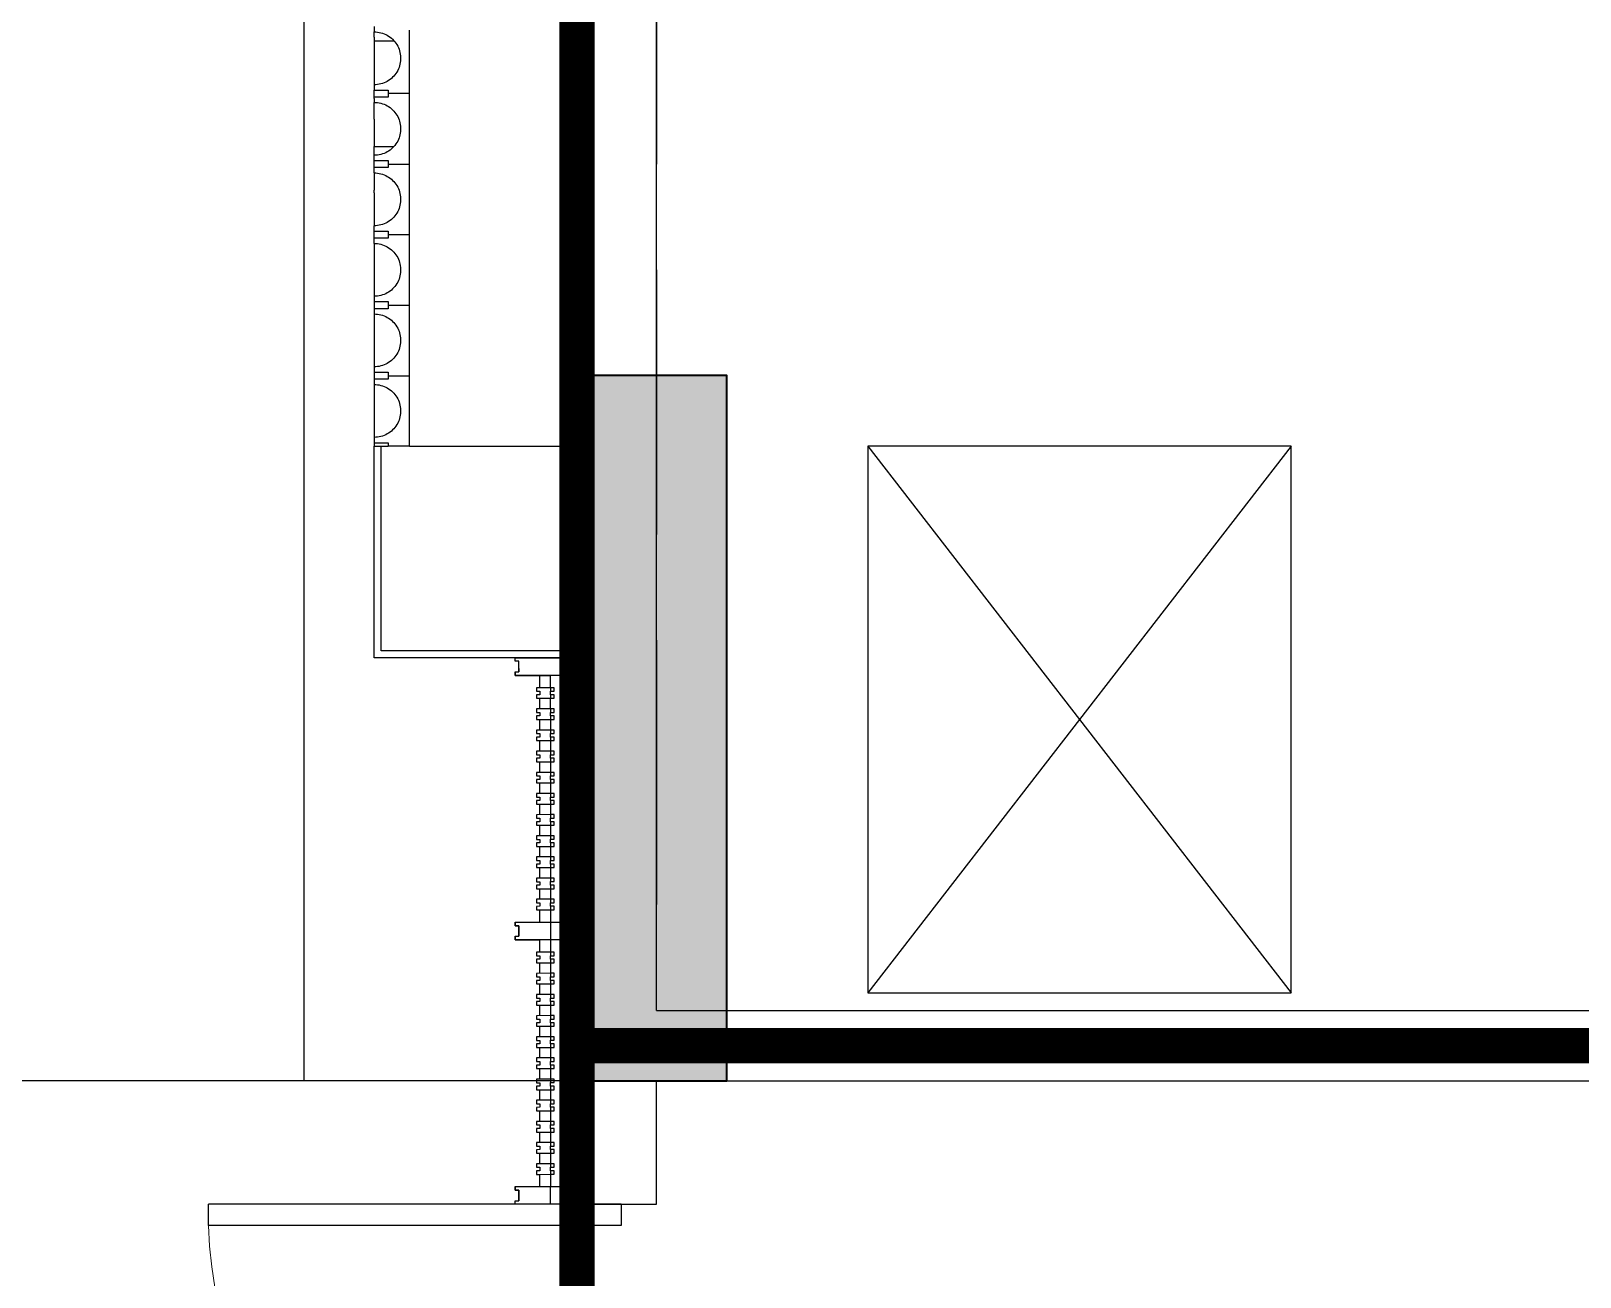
# Model space of a CAD drawing. Extents: x 512858 to 514372, y -232486 to -231710.
# Drawn here: x 513787.597 to 513791.989, y -232430.25 to -232426.716 of the extents above; entities that cross this region are included whole.
import ezdxf

# ---------------------------------------------------------------- set-up
doc = ezdxf.new("R2010")
doc.units = 0
doc.header["$LTSCALE"] = 1000
doc.linetypes.add('CACHE2', pattern=[0.1875, 0.125, -0.0625])
doc.linetypes.add('DASH', pattern=[0.35, 0.25, -0.1])
doc.layers.get('0').update_dxf_attribs({"color": 252})
for name, color, linetype in [('6#-造型-1F（实施版）石材-STONE-S', 253, 'Continuous'), ('6#-造型-1F（实施版）金属型材-METAL-S', 253, 'Continuous'), ('6#-造型-银白色铝板', 252, 'Continuous'), ('A-DOOR', 252, 'Continuous'), ('A-HOLE-H', 252, 'CACHE2'), ('A-STAIR', 252, 'Continuous'), ('A-STR-CONC-C', 253, 'Continuous'), ('A-WALL-S', 252, 'Continuous'), ('PUB_HATCH', 252, 'Continuous'), ('降板', 253, 'Continuous'), ('面积-计容-商业-1', 3, 'Continuous')]:
    doc.layers.add(name, color=color, linetype=linetype)
for name, color, linetype, lineweight in [('S-WALL', 252, 'Continuous', 35), ('S-WALL-HATC', 252, 'Continuous', 25), ('面积-计容-住宅-1', 1, 'Continuous', 0)]:
    doc.layers.add(name, color=color, linetype=linetype, lineweight=lineweight)

# ---------------------------------------------------------------- blocks, each defined once
blk = doc.blocks.new('2新72A$C0EC5048D')
at = {"layer": 'S-WALL-HATC'}
blk.add_hatch(color=256, dxfattribs=at).paths.add_polyline_path([(-33600, 11000.1), (-33200, 11000.1), (-33200, 13000.1), (-33600, 13000.1)])
at = {"layer": 'S-WALL', "elevation": 0}
blk.add_lwpolyline([(-33600, 11000.1), (-33200, 11000.1), (-33200, 13000.1), (-33600, 13000.1)], close=True, dxfattribs=at)
blk = doc.blocks.new('2新154_FZH')
blk.add_lwpolyline([(-0.5, -0.5), (0.5, -0.5), (0.5, 0.5), (-0.5, 0.5)], close=True)
at = {"layer": 'PUB_HATCH'}
blk.add_solid([(-0.5, -0.5), (0.5, -0.5), (-0.5, 0.5), (0.5, 0.5)], dxfattribs=at)
blk = doc.blocks.new('2新231F柱')
at = {"layer": 'A-STR-CONC-C', "xscale": 400.0000000016298, "yscale": 2000.001799489364, "zscale": 2000.001799489364}
blk.add_blockref('2新154_FZH', (-69162, -19897.8), dxfattribs=at)
blk = doc.blocks.new('2新159a-dhrtu')
at = {"layer": '6#-造型-1F（实施版）金属型材-METAL-S'}
blk.add_lwpolyline([(2202597.2, 332571.2), (2202797.2, 332571.2), (2202797.2, 332521.2), (2202597.2, 332521.2), (2202597.2, 332531.2), (2202607.2, 332531.2), (2202607.2, 332561.2), (2202597.2, 332561.2)], close=True, dxfattribs=at)
blk = doc.blocks.new('2新75A$C42150BCA')
at = {"layer": '6#-造型-1F（实施版）石材-STONE-S'}
for p, q in [((-700, 13990), (-700, 13975)), ((-700, 13975), (-695.2, 13974.9)), ((-700, 13960.2), (-700, 13975)), ((-695.2, 13974.9), (-690.4, 13974.4)), ((-690.4, 13974.4), (-685.7, 13973.6)), ((-685.7, 13973.6), (-681, 13972.6)), ((-681, 13972.6), (-676.4, 13971.2)), ((-676.4, 13971.2), (-671.9, 13969.5)), ((-671.9, 13969.5), (-667.5, 13967.6)), ((-667.5, 13967.6), (-663.2, 13965.4)), ((-600, 13950), (-600, 13980)), ((-700, 13960.2), (-700, 13950)), ((-700, 13950), (-644.1, 13950)), ((-700, 13950), (-700, 13853.9)), ((-663.2, 13965.4), (-659.1, 13962.9)), ((-659.1, 13962.9), (-655.1, 13960.1)), ((-655.1, 13960.1), (-651.4, 13957.1)), ((-651.4, 13957.1), (-647.8, 13953.9)), ((-647.8, 13953.9), (-644.1, 13950)), ((-644.1, 13950), (-641.4, 13946.8)), ((-641.4, 13946.8), (-638.5, 13942.9)), ((-638.5, 13942.9), (-635.9, 13938.9)), ((-635.9, 13938.9), (-633.5, 13934.7)), ((-633.5, 13934.7), (-631.4, 13930.4)), ((-631.4, 13930.4), (-629.6, 13925.9)), ((-629.6, 13925.9), (-628.1, 13921.3)), ((-600, 13800), (-600, 13950)), ((-628.1, 13921.3), (-626.9, 13916.7)), ((-626.9, 13883.3), (-628.1, 13878.7)), ((-626.9, 13916.7), (-626, 13912)), ((-626, 13888), (-626.9, 13883.3)), ((-626, 13912), (-625.3, 13907.2)), ((-625.3, 13892.8), (-626, 13888)), ((-625.3, 13907.2), (-625, 13902.4)), ((-625, 13897.6), (-625.3, 13892.8)), ((-625, 13902.4), (-625, 13897.6)), ((-700, 13853.9), (-700, 13825.3)), ((-659.1, 13837.2), (-663.2, 13834.7)), ((-655.1, 13839.9), (-659.1, 13837.2)), ((-651.4, 13842.9), (-655.1, 13839.9)), ((-647.8, 13846.1), (-651.4, 13842.9)), ((-644.5, 13849.6), (-647.8, 13846.1)), ((-641.4, 13853.2), (-644.5, 13849.6)), ((-638.5, 13857.1), (-641.4, 13853.2)), ((-635.9, 13861.1), (-638.5, 13857.1)), ((-633.5, 13865.3), (-635.9, 13861.1)), ((-631.4, 13869.7), (-633.5, 13865.3)), ((-629.6, 13874.1), (-631.4, 13869.7)), ((-628.1, 13878.7), (-629.6, 13874.1)), ((-700, 13825.3), (-700, 13825)), ((-695.2, 13825.2), (-700, 13825)), ((-700, 13825), (-700, 13810)), ((-700, 13790), (-700, 13810)), ((-700, 13810), (-660, 13810)), ((-690.4, 13825.6), (-695.2, 13825.2)), ((-685.7, 13826.4), (-690.4, 13825.6)), ((-681, 13827.5), (-685.7, 13826.4)), ((-676.4, 13828.8), (-681, 13827.5)), ((-671.9, 13830.5), (-676.4, 13828.8)), ((-667.5, 13832.4), (-671.9, 13830.5)), ((-663.2, 13834.7), (-667.5, 13832.4)), ((-660, 13810), (-660, 13800)), ((-600, 13800), (-660, 13800)), ((-660, 13800), (-660, 13790)), ((-600, 13650), (-600, 13800)), ((-660, 13790), (-700, 13790)), ((-700, 13786.4), (-700, 13790)), ((-700, 13786.4), (-700, 13775)), ((-700, 13775), (-695.2, 13774.8)), ((-700, 13727.2), (-700, 13775)), ((-695.2, 13774.8), (-690.4, 13774.4)), ((-690.4, 13774.4), (-685.7, 13773.6)), ((-685.7, 13773.6), (-681, 13772.5)), ((-681, 13772.5), (-676.4, 13771.2)), ((-676.4, 13771.2), (-671.9, 13769.5)), ((-671.9, 13769.5), (-667.5, 13767.6)), ((-667.5, 13767.6), (-663.2, 13765.3)), ((-663.2, 13765.3), (-659.1, 13762.9)), ((-659.1, 13762.9), (-655.1, 13760.1)), ((-655.1, 13760.1), (-651.4, 13757.1)), ((-651.4, 13757.1), (-647.8, 13753.9)), ((-647.8, 13753.9), (-644.5, 13750.4)), ((-644.5, 13750.4), (-641.4, 13746.8)), ((-700, 13727.2), (-700, 13698.5)), ((-641.4, 13746.8), (-638.5, 13742.9)), ((-638.5, 13742.9), (-635.9, 13738.9)), ((-635.9, 13738.9), (-633.5, 13734.7)), ((-633.5, 13734.7), (-631.4, 13730.4)), ((-631.4, 13730.4), (-629.6, 13725.9)), ((-629.6, 13725.9), (-628.1, 13721.3)), ((-628.1, 13721.3), (-626.9, 13716.7)), ((-626.9, 13716.7), (-626, 13712)), ((-626, 13712), (-625.3, 13707.2)), ((-625.3, 13707.2), (-625, 13702.4)), ((-700, 13698.5), (-700, 13650)), ((-635.9, 13661.1), (-638.5, 13657.1)), ((-633.5, 13665.3), (-635.9, 13661.1)), ((-631.4, 13669.6), (-633.5, 13665.3)), ((-629.6, 13674.1), (-631.4, 13669.6)), ((-628.1, 13678.7), (-629.6, 13674.1)), ((-626.9, 13683.3), (-628.1, 13678.7)), ((-626, 13688), (-626.9, 13683.3)), ((-625.3, 13692.8), (-626, 13688)), ((-625, 13697.6), (-625.3, 13692.8)), ((-625, 13702.4), (-625, 13697.6)), ((-700, 13650), (-644.1, 13650)), ((-700, 13625), (-700, 13650)), ((-695.2, 13625.2), (-700, 13625)), ((-700, 13610), (-700, 13625)), ((-690.4, 13625.6), (-695.2, 13625.2)), ((-685.7, 13626.4), (-690.4, 13625.6)), ((-681, 13627.5), (-685.7, 13626.4)), ((-676.4, 13628.8), (-681, 13627.5)), ((-671.9, 13630.5), (-676.4, 13628.8)), ((-667.5, 13632.4), (-671.9, 13630.5)), ((-663.2, 13634.7), (-667.5, 13632.4)), ((-659.1, 13637.1), (-663.2, 13634.7)), ((-655.1, 13639.9), (-659.1, 13637.1)), ((-651.4, 13642.9), (-655.1, 13639.9)), ((-647.8, 13646.1), (-651.4, 13642.9)), ((-644.5, 13649.6), (-647.8, 13646.1)), ((-644.1, 13650), (-644.5, 13649.6)), ((-641.4, 13653.2), (-644.1, 13650)), ((-638.5, 13657.1), (-641.4, 13653.2)), ((-600, 13620), (-600, 13650)), ((-600, 13600), (-600, 13620)), ((-700, 13610), (-660, 13610)), ((-700, 13590), (-700, 13610)), ((-700, 13575), (-700, 13590)), ((-660, 13590), (-700, 13590)), ((-700, 13575), (-700, 13525.7)), ((-700, 13575), (-695.2, 13574.8)), ((-695.2, 13574.8), (-690.4, 13574.4)), ((-690.4, 13574.4), (-685.7, 13573.6)), ((-685.7, 13573.6), (-681, 13572.5)), ((-681, 13572.5), (-676.4, 13571.2)), ((-660, 13610), (-660, 13600)), ((-660, 13600), (-600, 13600)), ((-660, 13600), (-660, 13590)), ((-600, 13400), (-600, 13600)), ((-676.4, 13571.2), (-671.9, 13569.5)), ((-671.9, 13569.5), (-667.5, 13567.6)), ((-667.5, 13567.6), (-663.2, 13565.3)), ((-663.2, 13565.3), (-659.1, 13562.9)), ((-659.1, 13562.9), (-655.1, 13560.1)), ((-655.1, 13560.1), (-651.4, 13557.1)), ((-651.4, 13557.1), (-647.8, 13553.9)), ((-647.8, 13553.9), (-644.5, 13550.4)), ((-644.5, 13550.4), (-641.4, 13546.8)), ((-641.4, 13546.8), (-638.5, 13542.9)), ((-638.5, 13542.9), (-635.9, 13538.9)), ((-635.9, 13538.9), (-633.5, 13534.7)), ((-633.5, 13534.7), (-631.4, 13530.4)), ((-631.4, 13530.4), (-629.6, 13525.9)), ((-700, 13518.8), (-700, 13525.7)), ((-700, 13518.8), (-700, 13425)), ((-629.6, 13525.9), (-628.1, 13521.3)), ((-628.1, 13521.3), (-626.9, 13516.7)), ((-626.9, 13516.7), (-626, 13512)), ((-626, 13488), (-626.9, 13483.3)), ((-626, 13512), (-625.3, 13507.2)), ((-625.3, 13492.8), (-626, 13488)), ((-625.3, 13507.2), (-625, 13502.4)), ((-625, 13497.6), (-625.3, 13492.8)), ((-625, 13502.4), (-625, 13497.6)), ((-655.1, 13439.9), (-659.1, 13437.1)), ((-651.4, 13442.9), (-655.1, 13439.9)), ((-647.8, 13446.1), (-651.4, 13442.9)), ((-644.5, 13449.6), (-647.8, 13446.1)), ((-641.4, 13453.2), (-644.5, 13449.6)), ((-638.5, 13457.1), (-641.4, 13453.2)), ((-635.9, 13461.1), (-638.5, 13457.1)), ((-633.5, 13465.3), (-635.9, 13461.1)), ((-631.4, 13469.6), (-633.5, 13465.3)), ((-629.6, 13474.1), (-631.4, 13469.6)), ((-628.1, 13478.7), (-629.6, 13474.1)), ((-626.9, 13483.3), (-628.1, 13478.7)), ((-695.2, 13425.2), (-700, 13425)), ((-700, 13410), (-700, 13425)), ((-700, 13410), (-660, 13410)), ((-700, 13390), (-700, 13410)), ((-690.4, 13425.6), (-695.2, 13425.2)), ((-685.7, 13426.4), (-690.4, 13425.6)), ((-681, 13427.5), (-685.7, 13426.4)), ((-676.4, 13428.8), (-681, 13427.5)), ((-671.9, 13430.5), (-676.4, 13428.8)), ((-667.5, 13432.4), (-671.9, 13430.5)), ((-663.2, 13434.7), (-667.5, 13432.4)), ((-659.1, 13437.1), (-663.2, 13434.7)), ((-660, 13410), (-660, 13400)), ((-660, 13400), (-600, 13400)), ((-660, 13400), (-660, 13390)), ((-600, 13200), (-600, 13400)), ((-700, 13375), (-700, 13390)), ((-660, 13390), (-700, 13390)), ((-700, 13375), (-695.2, 13374.8)), ((-700, 13375), (-700, 13365.3)), ((-700, 13365.3), (-700, 13354.3)), ((-700, 13354.3), (-700, 13324)), ((-695.2, 13374.8), (-690.4, 13374.4)), ((-690.4, 13374.4), (-685.7, 13373.6)), ((-685.7, 13373.6), (-681, 13372.5)), ((-681, 13372.5), (-676.4, 13371.2)), ((-676.4, 13371.2), (-671.9, 13369.5)), ((-671.9, 13369.5), (-667.5, 13367.6)), ((-667.5, 13367.6), (-663.2, 13365.3)), ((-663.2, 13365.3), (-659.1, 13362.9)), ((-659.1, 13362.9), (-655.1, 13360.1)), ((-655.1, 13360.1), (-651.4, 13357.1)), ((-651.4, 13357.1), (-647.8, 13353.9)), ((-647.8, 13353.9), (-644.5, 13350.4)), ((-700, 13324), (-700, 13301.9)), ((-644.5, 13350.4), (-641.4, 13346.8)), ((-641.4, 13346.8), (-638.5, 13342.9)), ((-638.5, 13342.9), (-635.9, 13338.9)), ((-635.9, 13338.9), (-633.5, 13334.7)), ((-633.5, 13334.7), (-631.4, 13330.4)), ((-631.4, 13330.4), (-629.6, 13325.9)), ((-629.6, 13325.9), (-628.1, 13321.3)), ((-628.1, 13321.3), (-626.9, 13316.7)), ((-626.9, 13316.7), (-626, 13312)), ((-626, 13312), (-625.3, 13307.2)), ((-700, 13301.9), (-700, 13281.5)), ((-700, 13281.5), (-700, 13225)), ((-633.5, 13265.3), (-635.9, 13261.1)), ((-631.4, 13269.6), (-633.5, 13265.3)), ((-629.6, 13274.1), (-631.4, 13269.6)), ((-628.1, 13278.7), (-629.6, 13274.1)), ((-626.9, 13283.3), (-628.1, 13278.7)), ((-626, 13288), (-626.9, 13283.3)), ((-625.3, 13292.8), (-626, 13288)), ((-625.3, 13307.2), (-625, 13302.4)), ((-625, 13297.6), (-625.3, 13292.8)), ((-625, 13302.4), (-625, 13297.6)), ((-695.2, 13225.2), (-700, 13225)), ((-700, 13225), (-700, 13210)), ((-690.4, 13225.6), (-695.2, 13225.2)), ((-685.7, 13226.4), (-690.4, 13225.6)), ((-681, 13227.5), (-685.7, 13226.4)), ((-676.4, 13228.8), (-681, 13227.5)), ((-671.9, 13230.5), (-676.4, 13228.8)), ((-667.5, 13232.4), (-671.9, 13230.5)), ((-663.2, 13234.7), (-667.5, 13232.4)), ((-659.1, 13237.1), (-663.2, 13234.7)), ((-655.1, 13239.9), (-659.1, 13237.1)), ((-651.4, 13242.9), (-655.1, 13239.9)), ((-647.8, 13246.1), (-651.4, 13242.9)), ((-644.5, 13249.6), (-647.8, 13246.1)), ((-641.4, 13253.2), (-644.5, 13249.6)), ((-638.5, 13257.1), (-641.4, 13253.2)), ((-635.9, 13261.1), (-638.5, 13257.1)), ((-700, 13210), (-660, 13210)), ((-700, 13210), (-700, 13190)), ((-660, 13190), (-700, 13190)), ((-700, 13190), (-700, 13175)), ((-660, 13210), (-660, 13200)), ((-660, 13200), (-600, 13200)), ((-660, 13200), (-660, 13190)), ((-600, 13000), (-600, 13200)), ((-700, 13175), (-695.2, 13174.8)), ((-700, 13175), (-700, 13025)), ((-695.2, 13174.8), (-690.4, 13174.4)), ((-690.4, 13174.4), (-685.7, 13173.6)), ((-685.7, 13173.6), (-681, 13172.5)), ((-681, 13172.5), (-676.4, 13171.2)), ((-676.4, 13171.2), (-671.9, 13169.5)), ((-671.9, 13169.5), (-667.5, 13167.6)), ((-667.5, 13167.6), (-663.2, 13165.3)), ((-663.2, 13165.3), (-659.1, 13162.9)), ((-659.1, 13162.9), (-655.1, 13160.1)), ((-655.1, 13160.1), (-651.4, 13157.1)), ((-651.4, 13157.1), (-647.8, 13153.9)), ((-647.8, 13153.9), (-644.5, 13150.4)), ((-644.5, 13150.4), (-641.4, 13146.8)), ((-641.4, 13146.8), (-638.5, 13142.9)), ((-638.5, 13142.9), (-635.9, 13138.9)), ((-635.9, 13138.9), (-633.5, 13134.7)), ((-633.5, 13134.7), (-631.4, 13130.4)), ((-631.4, 13130.4), (-629.6, 13125.9)), ((-629.6, 13125.9), (-628.1, 13121.3)), ((-628.1, 13121.3), (-626.9, 13116.7)), ((-626.9, 13116.7), (-626, 13112)), ((-626, 13112), (-625.3, 13107.2)), ((-625.3, 13092.8), (-626, 13088)), ((-625.3, 13107.2), (-625, 13102.4)), ((-625, 13097.6), (-625.3, 13092.8)), ((-625, 13102.4), (-625, 13097.6)), ((-647.8, 13046.1), (-651.4, 13042.9)), ((-644.5, 13049.6), (-647.8, 13046.1)), ((-641.4, 13053.2), (-644.5, 13049.6)), ((-638.5, 13057.1), (-641.4, 13053.2)), ((-635.9, 13061.1), (-638.5, 13057.1)), ((-633.5, 13065.3), (-635.9, 13061.1)), ((-631.4, 13069.6), (-633.5, 13065.3)), ((-629.6, 13074.1), (-631.4, 13069.6)), ((-628.1, 13078.7), (-629.6, 13074.1)), ((-626.9, 13083.3), (-628.1, 13078.7)), ((-626, 13088), (-626.9, 13083.3)), ((-695.2, 13025.2), (-700, 13025)), ((-700, 13025), (-700, 13010)), ((-700, 13010), (-660, 13010)), ((-700, 13010), (-700, 12990)), ((-690.4, 13025.6), (-695.2, 13025.2)), ((-685.7, 13026.4), (-690.4, 13025.6)), ((-681, 13027.5), (-685.7, 13026.4)), ((-676.4, 13028.8), (-681, 13027.5)), ((-671.9, 13030.5), (-676.4, 13028.8)), ((-667.5, 13032.4), (-671.9, 13030.5)), ((-663.2, 13034.7), (-667.5, 13032.4)), ((-659.1, 13037.1), (-663.2, 13034.7)), ((-660, 13010), (-660, 13000)), ((-655.1, 13039.9), (-659.1, 13037.1)), ((-651.4, 13042.9), (-655.1, 13039.9)), ((-660, 12990), (-700, 12990)), ((-700, 12990), (-700, 12975)), ((-700, 12975), (-695.2, 12974.8)), ((-700, 12975), (-700, 12825)), ((-695.2, 12974.8), (-690.4, 12974.4)), ((-690.4, 12974.4), (-685.7, 12973.6)), ((-685.7, 12973.6), (-681, 12972.5)), ((-681, 12972.5), (-676.4, 12971.2)), ((-676.4, 12971.2), (-671.9, 12969.5)), ((-671.9, 12969.5), (-667.5, 12967.6)), ((-667.5, 12967.6), (-663.2, 12965.3)), ((-663.2, 12965.3), (-659.1, 12962.9)), ((-660, 13000), (-600, 13000)), ((-660, 13000), (-660, 12990)), ((-659.1, 12962.9), (-655.1, 12960.1)), ((-655.1, 12960.1), (-651.4, 12957.1)), ((-651.4, 12957.1), (-647.8, 12953.9)), ((-600, 12800), (-600, 13000)), ((-647.8, 12953.9), (-644.5, 12950.4)), ((-644.5, 12950.4), (-641.4, 12946.8)), ((-641.4, 12946.8), (-638.5, 12942.9)), ((-638.5, 12942.9), (-635.9, 12938.9)), ((-635.9, 12938.9), (-633.5, 12934.7)), ((-633.5, 12934.7), (-631.4, 12930.4)), ((-631.4, 12930.4), (-629.6, 12925.9)), ((-629.6, 12925.9), (-628.1, 12921.3)), ((-628.1, 12921.3), (-626.9, 12916.7)), ((-626.9, 12916.7), (-626, 12912)), ((-631.4, 12869.6), (-633.5, 12865.3)), ((-629.6, 12874.1), (-631.4, 12869.6)), ((-628.1, 12878.7), (-629.6, 12874.1)), ((-626.9, 12883.3), (-628.1, 12878.7)), ((-626, 12888), (-626.9, 12883.3)), ((-626, 12912), (-625.3, 12907.2)), ((-625.3, 12892.8), (-626, 12888)), ((-625.3, 12907.2), (-625, 12902.4)), ((-625, 12897.6), (-625.3, 12892.8)), ((-625, 12902.4), (-625, 12897.6)), ((-695.2, 12825.2), (-700, 12825)), ((-700, 12825), (-700, 12810)), ((-690.4, 12825.6), (-695.2, 12825.2)), ((-685.7, 12826.4), (-690.4, 12825.6)), ((-681, 12827.5), (-685.7, 12826.4)), ((-676.4, 12828.8), (-681, 12827.5)), ((-671.9, 12830.5), (-676.4, 12828.8)), ((-667.5, 12832.4), (-671.9, 12830.5)), ((-663.2, 12834.7), (-667.5, 12832.4)), ((-659.1, 12837.1), (-663.2, 12834.7)), ((-655.1, 12839.9), (-659.1, 12837.1)), ((-651.4, 12842.9), (-655.1, 12839.9)), ((-647.8, 12846.1), (-651.4, 12842.9)), ((-644.5, 12849.6), (-647.8, 12846.1)), ((-641.4, 12853.2), (-644.5, 12849.6)), ((-638.5, 12857.1), (-641.4, 12853.2)), ((-635.9, 12861.1), (-638.5, 12857.1)), ((-633.5, 12865.3), (-635.9, 12861.1)), ((-700, 12810), (-660, 12810)), ((-700, 12810), (-700, 12800)), ((-700, 12800), (-660, 12800)), ((-660, 12810), (-660, 12800)), ((-600, 12800), (-660, 12800)), ((-600, 12800), (-100, 12800))]:
    blk.add_line(p, q, dxfattribs=at)
for points in [[(-100, 15400), (-100, 14800), (-100, 12200.1)], [(-300, 12200), (-700, 12200), (-700, 12600), (-700, 12630), (-700, 12800)], [(-100, 12220), (-680, 12220), (-680, 12600), (-680, 12630), (-680, 12800)]]:
    blk.add_lwpolyline(points, dxfattribs=at)
at = {"layer": '6#-造型-1F（实施版）金属型材-METAL-S'}
for p, q in [((-300, 12200.1), (-100, 12200.1)), ((-300, 12200), (-300, 12200.1)), ((-300, 12190.1), (-300, 12200)), ((-100, 12200), (-300, 12200)), ((-290, 12190.1), (-300, 12190.1)), ((-300, 12190.1), (-300, 12190)), ((-290, 12190.1), (-290, 12190)), ((-290, 12170), (-290, 12190)), ((-290, 12170), (-290, 12160.1)), ((-100, 12200.1), (-100, 12200)), ((-100, 12200), (-100, 12150)), ((-300, 12160.1), (-290, 12160.1)), ((-300, 12160.1), (-300, 12150.1)), ((-300, 12150.1), (-300, 12150)), ((-230, 12150), (-300, 12150.1)), ((-300, 12150), (-230, 12150)), ((-230, 12150), (-225, 12150)), ((-230, 12150), (-230, 12150)), ((-225, 12150), (-230, 12150)), ((-230, 12115.1), (-230, 12150)), ((-225, 12150), (-200, 12150)), ((-200, 12150), (-225, 12150)), ((-200, 12115.1), (-200, 12150)), ((-100, 12150), (-200, 12150)), ((-200, 12150), (-200, 12150)), ((-100, 12150), (-100, 11800)), ((-200, 12115.1), (-240, 12115)), ((-240, 12115), (-240, 12105)), ((-240, 12105), (-230, 12105)), ((-230, 12095.1), (-240, 12095)), ((-240, 12095), (-240, 12085)), ((-240, 12085), (-230, 12085)), ((-230, 12105), (-230, 12095.1)), ((-230, 12085), (-200, 12085.1)), ((-230, 12085), (-230, 12085.1)), ((-230, 12055.1), (-230, 12085)), ((-190, 12115.1), (-200, 12115.1)), ((-200, 12115.1), (-200, 12105.1)), ((-200, 12105.1), (-190, 12105.1)), ((-200, 12095.1), (-200, 12105.1)), ((-190, 12095.1), (-200, 12095.1)), ((-200, 12095.1), (-200, 12085.1)), ((-200, 12055.1), (-200, 12085.1)), ((-200, 12085.1), (-190, 12085.1)), ((-190, 12105.1), (-190, 12115.1)), ((-190, 12085.1), (-190, 12095.1)), ((-200, 12055.1), (-240, 12055)), ((-240, 12055), (-240, 12045)), ((-240, 12045), (-230, 12045)), ((-230, 12035.1), (-240, 12035)), ((-240, 12035), (-240, 12025)), ((-230, 12045), (-230, 12035.1)), ((-190, 12055.1), (-200, 12055.1)), ((-200, 12055.1), (-200, 12045.1)), ((-200, 12045.1), (-190, 12045.1)), ((-200, 12035.1), (-200, 12045.1)), ((-190, 12035.1), (-200, 12035.1)), ((-200, 12035.1), (-200, 12025.1)), ((-190, 12045.1), (-190, 12055.1)), ((-190, 12025.1), (-190, 12035.1)), ((-240, 12025), (-230, 12025)), ((-200, 11995.1), (-240, 11995)), ((-240, 11995), (-240, 11985)), ((-230, 12025), (-200, 12025.1)), ((-230, 12025), (-230, 12025.1)), ((-230, 11995.1), (-230, 12025)), ((-200, 12025.1), (-190, 12025.1)), ((-200, 12025.1), (-200, 12004.7)), ((-200, 12004.7), (-200, 11995.1)), ((-190, 11995.1), (-200, 11995.1)), ((-200, 11995.1), (-200, 11985.1)), ((-190, 11985.1), (-190, 11995.1)), ((-240, 11985), (-230, 11985)), ((-230, 11975.1), (-240, 11975)), ((-240, 11975), (-240, 11965)), ((-240, 11965), (-230, 11965)), ((-230, 11985), (-230, 11975.1)), ((-230, 11965), (-200, 11965.1)), ((-230, 11965), (-230, 11965.1)), ((-230, 11935.1), (-230, 11965)), ((-200, 11975.1), (-200, 11985.1)), ((-200, 11985.1), (-190, 11985.1)), ((-190, 11975.1), (-200, 11975.1)), ((-200, 11975.1), (-200, 11965.1)), ((-200, 11965.1), (-190, 11965.1)), ((-200, 11965.1), (-200, 11935.1)), ((-190, 11965.1), (-190, 11975.1)), ((-200, 11935.1), (-240, 11935)), ((-240, 11935), (-240, 11925)), ((-240, 11925), (-230, 11925)), ((-230, 11915.1), (-240, 11915)), ((-240, 11915), (-240, 11905)), ((-240, 11905), (-230, 11905)), ((-230, 11925), (-230, 11915.1)), ((-230, 11905), (-200, 11905.1)), ((-230, 11905), (-230, 11905.1)), ((-230, 11875.1), (-230, 11905)), ((-190, 11935.1), (-200, 11935.1)), ((-200, 11935.1), (-200, 11925.1)), ((-200, 11915.1), (-200, 11925.1)), ((-200, 11925.1), (-190, 11925.1)), ((-190, 11915.1), (-200, 11915.1)), ((-200, 11915.1), (-200, 11905.1)), ((-200, 11905.1), (-190, 11905.1)), ((-200, 11905.1), (-200, 11875.1)), ((-190, 11925.1), (-190, 11935.1)), ((-190, 11905.1), (-190, 11915.1)), ((-200, 11875.1), (-240, 11875)), ((-240, 11875), (-240, 11865)), ((-240, 11865), (-230, 11865)), ((-230, 11865), (-230, 11855.1)), ((-190, 11875.1), (-200, 11875.1)), ((-200, 11875.1), (-200, 11865.1)), ((-200, 11855.1), (-200, 11865.1)), ((-200, 11865.1), (-190, 11865.1)), ((-190, 11865.1), (-190, 11875.1)), ((-230, 11855.1), (-240, 11855)), ((-240, 11855), (-240, 11845)), ((-240, 11845), (-230, 11845)), ((-200, 11815.1), (-240, 11815)), ((-240, 11815), (-240, 11805)), ((-230, 11845), (-200, 11845.1)), ((-230, 11845), (-230, 11845.1)), ((-230, 11815.1), (-230, 11845)), ((-190, 11855.1), (-200, 11855.1)), ((-200, 11855.1), (-200, 11845.1)), ((-200, 11845.1), (-190, 11845.1)), ((-200, 11845.1), (-200, 11815.1)), ((-190, 11815.1), (-200, 11815.1)), ((-200, 11815.1), (-200, 11805.1)), ((-190, 11845.1), (-190, 11855.1)), ((-190, 11805.1), (-190, 11815.1)), ((-240, 11805), (-230, 11805)), ((-230, 11795.1), (-240, 11795)), ((-240, 11795), (-240, 11785)), ((-240, 11785), (-230, 11785)), ((-230, 11805), (-230, 11795.1)), ((-230, 11785), (-200, 11785.1)), ((-230, 11785), (-230, 11785.1)), ((-230, 11755.1), (-230, 11785)), ((-200, 11795.1), (-200, 11805.1)), ((-200, 11805.1), (-190, 11805.1)), ((-190, 11795.1), (-200, 11795.1)), ((-200, 11795.1), (-200, 11785.1)), ((-200, 11785.1), (-190, 11785.1)), ((-200, 11785.1), (-200, 11755.1)), ((-190, 11785.1), (-190, 11795.1)), ((-100, 11450.1), (-100, 11800)), ((-200, 11755.1), (-240, 11755)), ((-240, 11755), (-240, 11745)), ((-240, 11745), (-230, 11745)), ((-230, 11735.1), (-240, 11735)), ((-240, 11735), (-240, 11725)), ((-230, 11745), (-230, 11735.1)), ((-190, 11755.1), (-200, 11755.1)), ((-200, 11755.1), (-200, 11745.1)), ((-200, 11735.1), (-200, 11745.1)), ((-200, 11745.1), (-190, 11745.1)), ((-190, 11735.1), (-200, 11735.1)), ((-200, 11735.1), (-200, 11725.1)), ((-190, 11745.1), (-190, 11755.1)), ((-190, 11725.1), (-190, 11735.1)), ((-240, 11725), (-230, 11725)), ((-200, 11695.1), (-240, 11695)), ((-240, 11695), (-240, 11685)), ((-240, 11685), (-230, 11685)), ((-230, 11725), (-200, 11725.1)), ((-230, 11725), (-230, 11725.1)), ((-230, 11695.1), (-230, 11725)), ((-230, 11685), (-230, 11675.1)), ((-200, 11725.1), (-190, 11725.1)), ((-200, 11725.1), (-200, 11695.1)), ((-190, 11695.1), (-200, 11695.1)), ((-200, 11695.1), (-200, 11685.1)), ((-200, 11675.1), (-200, 11685.1)), ((-200, 11685.1), (-190, 11685.1)), ((-190, 11685.1), (-190, 11695.1)), ((-230, 11675.1), (-240, 11675)), ((-240, 11675), (-240, 11665)), ((-240, 11665), (-230, 11665)), ((-230, 11665), (-200, 11665.1)), ((-230, 11665), (-230, 11665.1)), ((-230, 11635.1), (-230, 11665)), ((-190, 11675.1), (-200, 11675.1)), ((-200, 11675.1), (-200, 11665.1)), ((-200, 11665.1), (-190, 11665.1)), ((-200, 11665.1), (-200, 11635.1)), ((-190, 11665.1), (-190, 11675.1)), ((-200, 11635.1), (-240, 11635)), ((-240, 11635), (-240, 11625)), ((-240, 11625), (-230, 11625)), ((-230, 11615.1), (-240, 11615)), ((-240, 11615), (-240, 11605)), ((-240, 11605), (-230, 11605)), ((-230, 11625), (-230, 11615.1)), ((-230, 11605), (-200, 11605.1)), ((-230, 11605), (-230, 11605.1)), ((-230, 11575.1), (-230, 11605)), ((-190, 11635.1), (-200, 11635.1)), ((-200, 11635.1), (-200, 11625.1)), ((-200, 11615.1), (-200, 11625.1)), ((-200, 11625.1), (-190, 11625.1)), ((-190, 11615.1), (-200, 11615.1)), ((-200, 11615.1), (-200, 11605.1)), ((-200, 11605.1), (-190, 11605.1)), ((-200, 11605.1), (-200, 11575.1)), ((-190, 11625.1), (-190, 11635.1)), ((-190, 11605.1), (-190, 11615.1)), ((-200, 11575.1), (-240, 11575)), ((-240, 11575), (-240, 11565)), ((-240, 11565), (-230, 11565)), ((-230, 11555.1), (-240, 11555)), ((-240, 11555), (-240, 11545)), ((-230, 11565), (-230, 11555.1)), ((-190, 11575.1), (-200, 11575.1)), ((-200, 11575.1), (-200, 11565.1)), ((-200, 11555.1), (-200, 11565.1)), ((-200, 11565.1), (-190, 11565.1)), ((-190, 11555.1), (-200, 11555.1)), ((-200, 11555.1), (-200, 11545.1)), ((-190, 11565.1), (-190, 11575.1)), ((-190, 11545.1), (-190, 11555.1)), ((-240, 11545), (-230, 11545)), ((-200, 11515.1), (-240, 11515)), ((-240, 11515), (-240, 11505)), ((-230, 11545), (-200, 11545.1)), ((-230, 11545), (-230, 11545.1)), ((-230, 11515.1), (-230, 11545)), ((-200, 11545.1), (-190, 11545.1)), ((-200, 11545.1), (-200, 11515.1)), ((-190, 11515.1), (-200, 11515.1)), ((-200, 11515.1), (-200, 11505.1)), ((-190, 11505.1), (-190, 11515.1)), ((-240, 11505), (-230, 11505)), ((-230, 11495.1), (-240, 11495)), ((-240, 11495), (-240, 11485)), ((-240, 11485), (-230, 11485)), ((-230, 11505), (-230, 11495.1)), ((-230, 11485), (-200, 11485.1)), ((-230, 11485), (-230, 11485.1)), ((-230, 11450.1), (-230, 11485)), ((-200, 11495.1), (-200, 11505.1)), ((-200, 11505.1), (-190, 11505.1)), ((-190, 11495.1), (-200, 11495.1)), ((-200, 11495.1), (-200, 11485.1)), ((-200, 11485.1), (-190, 11485.1)), ((-200, 11485.1), (-200, 11450.1)), ((-190, 11485.1), (-190, 11495.1)), ((-300, 11450.1), (-230, 11450.1)), ((-300, 11450.1), (-300, 11440.1)), ((-300, 11440.1), (-300, 11440)), ((-290, 11440.1), (-300, 11440.1)), ((-300, 11440), (-290, 11440)), ((-290, 11440.1), (-290, 11440)), ((-290, 11440), (-290, 11410.1)), ((-230, 11450.1), (-200, 11450.1)), ((-200, 11450.1), (-100, 11450.1)), ((-200, 11450.1), (-200, 11400.1)), ((-100, 11450.1), (-100, 11400.1)), ((-300, 11410.1), (-290, 11410.1)), ((-300, 11410.1), (-300, 11400.1)), ((-300, 11400.1), (-300, 11400)), ((-230, 11400.1), (-300, 11400.1)), ((-300, 11400), (-230, 11400)), ((-230, 11400), (-230, 11400.1)), ((-200, 11400.1), (-230, 11400.1)), ((-230, 11365.1), (-230, 11400)), ((-100, 11400.1), (-200, 11400.1)), ((-200, 11400.1), (-200, 11365.1)), ((-100, 10700.1), (-100, 11400.1)), ((-200, 11365.1), (-240, 11365)), ((-240, 11365), (-240, 11355)), ((-240, 11355), (-230, 11355)), ((-230, 11345.1), (-240, 11345)), ((-240, 11345), (-240, 11335)), ((-240, 11335), (-230, 11335)), ((-230, 11355), (-230, 11345.1)), ((-230, 11335), (-200, 11335.1)), ((-230, 11335), (-230, 11335.1)), ((-230, 11305.1), (-230, 11335)), ((-190, 11365.1), (-200, 11365.1)), ((-200, 11365.1), (-200, 11355.1)), ((-200, 11345.1), (-200, 11355.1)), ((-200, 11355.1), (-190, 11355.1)), ((-190, 11345.1), (-200, 11345.1)), ((-200, 11345.1), (-200, 11335.1)), ((-200, 11335.1), (-190, 11335.1)), ((-200, 11335.1), (-200, 11305.1)), ((-190, 11355.1), (-190, 11365.1)), ((-190, 11335.1), (-190, 11345.1)), ((-200, 11305.1), (-240, 11305)), ((-240, 11305), (-240, 11295)), ((-240, 11295), (-230, 11295)), ((-230, 11295), (-230, 11285.1)), ((-190, 11305.1), (-200, 11305.1)), ((-200, 11305.1), (-200, 11295.1)), ((-200, 11285.1), (-200, 11295.1)), ((-200, 11295.1), (-190, 11295.1)), ((-190, 11295.1), (-190, 11305.1)), ((-230, 11285.1), (-240, 11285)), ((-240, 11285), (-240, 11275)), ((-240, 11275), (-230, 11275)), ((-200, 11245.1), (-240, 11245)), ((-240, 11245), (-240, 11235)), ((-230, 11275), (-200, 11275.1)), ((-230, 11275), (-230, 11275.1)), ((-230, 11245.1), (-230, 11275)), ((-190, 11285.1), (-200, 11285.1)), ((-200, 11285.1), (-200, 11275.1)), ((-200, 11275.1), (-190, 11275.1)), ((-200, 11275.1), (-200, 11245.1)), ((-190, 11245.1), (-200, 11245.1)), ((-200, 11245.1), (-200, 11235.1)), ((-190, 11275.1), (-190, 11285.1)), ((-190, 11235.1), (-190, 11245.1)), ((-240, 11235), (-230, 11235)), ((-230, 11225.1), (-240, 11225)), ((-240, 11225), (-240, 11215)), ((-240, 11215), (-230, 11215)), ((-230, 11235), (-230, 11225.1)), ((-230, 11215), (-200, 11215.1)), ((-230, 11215), (-230, 11215.1)), ((-230, 11185.1), (-230, 11215)), ((-200, 11225.1), (-200, 11235.1)), ((-200, 11235.1), (-190, 11235.1)), ((-190, 11225.1), (-200, 11225.1)), ((-200, 11225.1), (-200, 11215.1)), ((-200, 11215.1), (-190, 11215.1)), ((-200, 11215.1), (-200, 11185.1)), ((-190, 11215.1), (-190, 11225.1)), ((-200, 11185.1), (-240, 11185)), ((-240, 11185), (-240, 11175)), ((-240, 11175), (-230, 11175)), ((-230, 11165.1), (-240, 11165)), ((-240, 11165), (-240, 11155)), ((-230, 11175), (-230, 11165.1)), ((-190, 11185.1), (-200, 11185.1)), ((-200, 11185.1), (-200, 11175.1)), ((-200, 11165.1), (-200, 11175.1)), ((-200, 11175.1), (-190, 11175.1)), ((-190, 11165.1), (-200, 11165.1)), ((-200, 11165.1), (-200, 11155.1)), ((-190, 11175.1), (-190, 11185.1)), ((-190, 11155.1), (-190, 11165.1)), ((-240, 11155), (-230, 11155)), ((-200, 11125.1), (-240, 11125)), ((-240, 11125), (-240, 11115)), ((-240, 11115), (-230, 11115)), ((-230, 11155), (-200, 11155.1)), ((-230, 11155), (-230, 11155.1)), ((-230, 11125.1), (-230, 11155)), ((-230, 11115), (-230, 11105.1)), ((-200, 11155.1), (-190, 11155.1)), ((-200, 11155.1), (-200, 11125.1)), ((-190, 11125.1), (-200, 11125.1)), ((-200, 11125.1), (-200, 11115.1)), ((-200, 11105.1), (-200, 11115.1)), ((-200, 11115.1), (-190, 11115.1)), ((-190, 11115.1), (-190, 11125.1)), ((-230, 11105.1), (-240, 11105)), ((-240, 11105), (-240, 11095)), ((-240, 11095), (-230, 11095)), ((-230, 11095), (-200, 11095.1)), ((-230, 11095), (-230, 11095.1)), ((-230, 11065.1), (-230, 11095)), ((-190, 11105.1), (-200, 11105.1)), ((-200, 11105.1), (-200, 11095.1)), ((-200, 11095.1), (-190, 11095.1)), ((-200, 11095.1), (-200, 11065.1)), ((-190, 11095.1), (-190, 11105.1)), ((-200, 11065.1), (-240, 11065)), ((-240, 11065), (-240, 11055)), ((-240, 11055), (-230, 11055)), ((-230, 11045.1), (-240, 11045)), ((-240, 11045), (-240, 11035)), ((-240, 11035), (-230, 11035)), ((-230, 11055), (-230, 11045.1)), ((-230, 11035), (-200, 11035.1)), ((-230, 11035), (-230, 11035.1)), ((-230, 11005.1), (-230, 11035)), ((-190, 11065.1), (-200, 11065.1)), ((-200, 11065.1), (-200, 11055.1)), ((-200, 11045.1), (-200, 11055.1)), ((-200, 11055.1), (-190, 11055.1)), ((-190, 11045.1), (-200, 11045.1)), ((-200, 11045.1), (-200, 11035.1)), ((-200, 11035.1), (-190, 11035.1)), ((-200, 11035.1), (-200, 11005.1)), ((-190, 11055.1), (-190, 11065.1)), ((-190, 11035.1), (-190, 11045.1)), ((-200, 11005.1), (-240, 11005)), ((-240, 11005), (-240, 10995)), ((-240, 10995), (-230, 10995)), ((-230, 10985.1), (-240, 10985)), ((-240, 10985), (-240, 10975)), ((-230, 10995), (-230, 10985.1)), ((-190, 11005.1), (-200, 11005.1)), ((-200, 11005.1), (-200, 10995.1)), ((-200, 10985.1), (-200, 10995.1)), ((-200, 10995.1), (-190, 10995.1)), ((-190, 10985.1), (-200, 10985.1)), ((-200, 10985.1), (-200, 10975.1)), ((-190, 10995.1), (-190, 11005.1)), ((-190, 10975.1), (-190, 10985.1)), ((-240, 10975), (-230, 10975)), ((-200, 10945.1), (-240, 10945)), ((-240, 10945), (-240, 10935)), ((-230, 10975), (-200, 10975.1)), ((-230, 10975), (-230, 10975.1)), ((-230, 10945.1), (-230, 10975)), ((-200, 10975.1), (-190, 10975.1)), ((-200, 10975.1), (-200, 10945.1)), ((-190, 10945.1), (-200, 10945.1)), ((-200, 10945.1), (-200, 10935.1)), ((-190, 10935.1), (-190, 10945.1)), ((-240, 10935), (-230, 10935)), ((-230, 10925.1), (-240, 10925)), ((-240, 10925), (-240, 10915)), ((-240, 10915), (-230, 10915)), ((-230, 10935), (-230, 10925.1)), ((-230, 10915), (-200, 10915.1)), ((-230, 10915), (-230, 10915.1)), ((-230, 10885.1), (-230, 10915)), ((-200, 10925.1), (-200, 10935.1)), ((-200, 10935.1), (-190, 10935.1)), ((-190, 10925.1), (-200, 10925.1)), ((-200, 10925.1), (-200, 10915.1)), ((-200, 10915.1), (-190, 10915.1)), ((-200, 10915.1), (-200, 10885.1)), ((-190, 10915.1), (-190, 10925.1)), ((-200, 10885.1), (-240, 10885)), ((-240, 10885), (-240, 10875)), ((-240, 10875), (-230, 10875)), ((-230, 10865.1), (-240, 10865)), ((-240, 10865), (-240, 10855)), ((-240, 10855), (-230, 10855)), ((-230, 10875), (-230, 10865.1)), ((-230, 10855), (-200, 10855.1)), ((-230, 10855), (-230, 10855.1)), ((-230, 10825.1), (-230, 10855)), ((-190, 10885.1), (-200, 10885.1)), ((-200, 10885.1), (-200, 10875.1)), ((-200, 10865.1), (-200, 10875.1)), ((-200, 10875.1), (-190, 10875.1)), ((-190, 10865.1), (-200, 10865.1)), ((-200, 10865.1), (-200, 10855.1)), ((-200, 10855.1), (-190, 10855.1)), ((-200, 10855.1), (-200, 10825.1)), ((-190, 10875.1), (-190, 10885.1)), ((-190, 10855.1), (-190, 10865.1)), ((-200, 10825.1), (-240, 10825)), ((-240, 10825), (-240, 10815)), ((-240, 10815), (-230, 10815)), ((-230, 10805.1), (-240, 10805)), ((-240, 10805), (-240, 10795)), ((-230, 10815), (-230, 10805.1)), ((-190, 10825.1), (-200, 10825.1)), ((-200, 10825.1), (-200, 10815.1)), ((-200, 10805.1), (-200, 10815.1)), ((-200, 10815.1), (-190, 10815.1)), ((-190, 10805.1), (-200, 10805.1)), ((-200, 10805.1), (-200, 10795.1)), ((-190, 10815.1), (-190, 10825.1)), ((-190, 10795.1), (-190, 10805.1)), ((-240, 10795), (-230, 10795)), ((-200, 10765.1), (-240, 10765)), ((-240, 10765), (-240, 10755)), ((-230, 10795), (-200, 10795.1)), ((-230, 10795), (-230, 10795.1)), ((-230, 10765.1), (-230, 10795)), ((-200, 10795.1), (-190, 10795.1)), ((-200, 10795.1), (-200, 10765.1)), ((-190, 10765.1), (-200, 10765.1)), ((-200, 10765.1), (-200, 10755.1)), ((-190, 10755.1), (-190, 10765.1)), ((-240, 10755), (-230, 10755)), ((-230, 10745.1), (-240, 10745)), ((-240, 10745), (-240, 10735)), ((-240, 10735), (-230, 10735)), ((-230, 10755), (-230, 10745.1)), ((-230, 10735), (-200, 10735.1)), ((-230, 10735), (-230, 10735.1)), ((-230, 10700.1), (-230, 10735)), ((-200, 10745.1), (-200, 10755.1)), ((-200, 10755.1), (-190, 10755.1)), ((-190, 10745.1), (-200, 10745.1)), ((-200, 10745.1), (-200, 10735.1)), ((-200, 10735.1), (-190, 10735.1)), ((-200, 10735.1), (-200, 10700.1)), ((-190, 10735.1), (-190, 10745.1)), ((-300, 10700.1), (-230, 10700.1)), ((-300, 10700.1), (-300, 10690.1)), ((-300, 10690.1), (-300, 10690)), ((-290, 10690.1), (-300, 10690.1)), ((-300, 10690), (-290, 10690)), ((-290, 10690.1), (-290, 10690)), ((-290, 10690), (-290, 10660.1)), ((-230, 10700.1), (-200, 10700.1)), ((-200, 10700.1), (-100, 10700.1)), ((-200, 10650), (-200, 10700.1)), ((-100, 10700.1), (-100, 10650))]:
    blk.add_line(p, q, dxfattribs=at)
at = {"layer": '6#-造型-银白色铝板'}
for p in [(-2202897.2, -320371.1), (-2202897.2, -321121.1), (-2202897.2, -321871.1)]:
    blk.add_blockref('2新159a-dhrtu', p, dxfattribs=at)
blk = doc.blocks.new('2新04$DorLib2D$00000002')
for p, q in [((-0.5, 0), (-0.5, 0.4875)), ((-0.475, 0.4875), (-0.5, 0.4875)), ((-0.475, 0), (-0.475, 0.4875)), ((0.475, 0), (0.475, 0.4875)), ((0.475, 0.4875), (0.5, 0.4875)), ((0.5, 0), (0.5, 0.4875)), ((-0.5, 0), (-0.475, 0)), ((0.5, 0), (0.475, 0))]:
    blk.add_line(p, q)
at = {"lineweight": 13}
for centre, start, end in [((-0.4875, 0), 0, 88.5307), ((0.4875, 0), 91.4693, 180)]:
    blk.add_arc(centre, 0.4875, start, end, dxfattribs=at)

msp = doc.modelspace()

# ---------------------------------------------------------------- linework, layer by layer
at = {"color": 252, "linetype": 'DASH', "ltscale": 0.003}
msp.add_lwpolyline([(513796.0704, -232423.1938), (513789.3704, -232423.1938), (513789.3704, -232429.4938), (513796.0704, -232429.4938)], close=True, dxfattribs=at)
at = {"color": 252, "linetype": 'CACHE2'}
msp.add_lwpolyline([(513788.3704, -232425.2438), (513788.3704, -232429.6938)], dxfattribs=at)
at = {"layer": 'A-DOOR', "color": 252}
msp.add_line((513789.1704, -232432.4438), (513789.1704, -232430.0438), dxfattribs=at)
at = {"layer": 'A-HOLE-H', "color": 252}
msp.add_lwpolyline([(513791.1704, -232427.8938), (513789.9704, -232427.8938), (513789.9704, -232429.4438), (513791.1704, -232429.4438)], close=True, dxfattribs=at)
for points in [[(513791.1704, -232427.8938), (513789.9704, -232429.4438)], [(513789.9704, -232427.8938), (513791.1704, -232429.4438)]]:
    msp.add_lwpolyline(points, dxfattribs=at)
at = {"layer": 'A-STAIR', "color": 252, "elevation": 0}
msp.add_lwpolyline([(513789.1705, -232429.6938), (513786.1705, -232429.6938), (513786.1705, -232432.7938), (513789.1705, -232432.7938)], dxfattribs=at)
at = {"layer": 'A-WALL-S', "color": 252}
for p, q in [((513789.1704, -232429.6938), (513789.1704, -232425.2438)), ((513789.3704, -232429.4938), (513789.3704, -232425.2438)), ((513789.3704, -232429.4938), (513798.4704, -232429.4938)), ((513789.1704, -232430.0438), (513789.1704, -232429.6938)), ((513789.1704, -232429.6938), (513789.3704, -232429.6938)), ((513789.1704, -232429.6938), (513798.4704, -232429.6938)), ((513789.3704, -232430.0438), (513789.3704, -232429.6938))]:
    msp.add_line(p, q, dxfattribs=at)
msp.add_lwpolyline([(513789.1704, -232430.0438), (513789.3704, -232430.0438)], dxfattribs=at)
at = {"layer": '面积-计容-住宅-1'}
msp.add_line((513789.1454, -232429.5938), (513813.5704, -232429.5938), dxfattribs=at)
at = {"layer": '面积-计容-住宅-1', "const_width": 0.1}
msp.add_lwpolyline([(513816.0703, -232430.1938), (513813.5704, -232430.1938), (513813.5704, -232429.5938), (513789.1454, -232429.5938), (513789.1454, -232433.2938), (513800.4204, -232433.2938), (513800.4204, -232434.6938), (513802.2204, -232434.6938), (513802.2204, -232439.4188), (513804.1704, -232439.4187), (513804.1704, -232434.6938), (513814.2704, -232434.6938), (513814.2704, -232440.8188), (513816.6704, -232440.8188), (513816.6704, -232437.1938), (513816.0703, -232437.1938)], close=True, dxfattribs=at)
at = {"layer": '面积-计容-商业-1', "color": 3, "const_width": 0.1}
msp.add_lwpolyline([(513813.5702, -232413.0688), (513806.4452, -232413.0688), (513806.4452, -232414.0688), (513805.4952, -232414.0688), (513805.4952, -232413.6938, 0.414214), (513804.8702, -232413.0688), (513797.1704, -232413.0688, 0.414214), (513796.5454, -232413.6938), (513796.5454, -232414.0688), (513795.5954, -232414.0688), (513795.5954, -232413.0688), (513765.1454, -232413.0688), (513765.1454, -232421.0188), (513789.1454, -232421.0188), (513789.1454, -232429.5938), (513813.5704, -232429.5938), (513813.5703, -232428.1938), (513812.5704, -232428.1938), (513812.5704, -232423.2938), (513813.5703, -232423.2938)], format="xyb", close=True, dxfattribs=at)

# ---------------------------------------------------------------- block references
at = {"color": 252, "xscale": 0.001, "yscale": 0.001, "zscale": 0.001}
for name, p in [('2新75A$C42150BCA', (513789.2704, -232440.6938)), ('2新231F柱', (513858.5324, -232408.796))]:
    msp.add_blockref(name, p, dxfattribs=at)
at = {"layer": 'A-DOOR', "color": 252, "xscale": -2.4, "yscale": 2.4, "zscale": 0.2, "rotation": 89.99999999999991}
msp.add_blockref('2新04$DorLib2D$00000002', (513789.2704, -232431.2438), dxfattribs=at)
at = {"layer": '降板', "color": 252, "xscale": 0.001, "yscale": 0.001, "zscale": 0.001}
msp.add_blockref('2新72A$C0EC5048D', (513822.7704, -232440.6938), dxfattribs=at)

doc.saveas('drawing.dxf')
